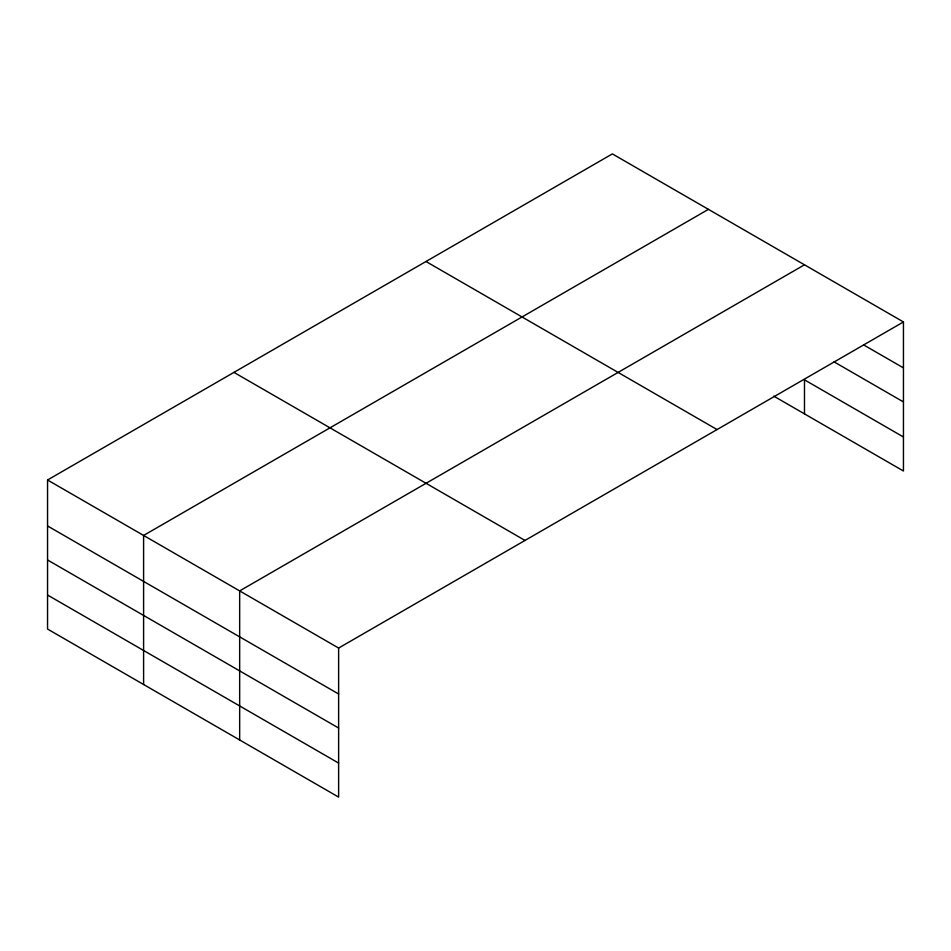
<?xml version="1.0" encoding="UTF-8"?>
<svg xmlns="http://www.w3.org/2000/svg" width="951" height="951" viewBox="0 0 951 951"><rect width="100%" height="100%" fill="white"/><g stroke="black" fill="none" stroke-linecap="round" stroke-linejoin="round"><path stroke-width="1.43" d="M773.745 396.127L903.45 471.007L903.45 321.949L612.373 153.896L47.55 479.993L47.55 629.051L338.627 797.104L338.627 648.047L47.55 479.993M708.436 209.351L143.601 535.449L143.601 684.518M804.487 264.806L239.664 590.904L239.664 739.973M338.627 648.047L903.45 321.949M863.603 344.892L903.45 367.894M834.051 361.855L903.45 401.928M903.45 436.985L804.487 379.841L804.487 413.875M425.989 261.501L717.054 429.555M233.946 372.376L525.011 540.43M47.55 525.951L338.627 693.992M47.55 559.973L338.627 728.026M47.55 595.029L338.627 763.082"/></g></svg>
